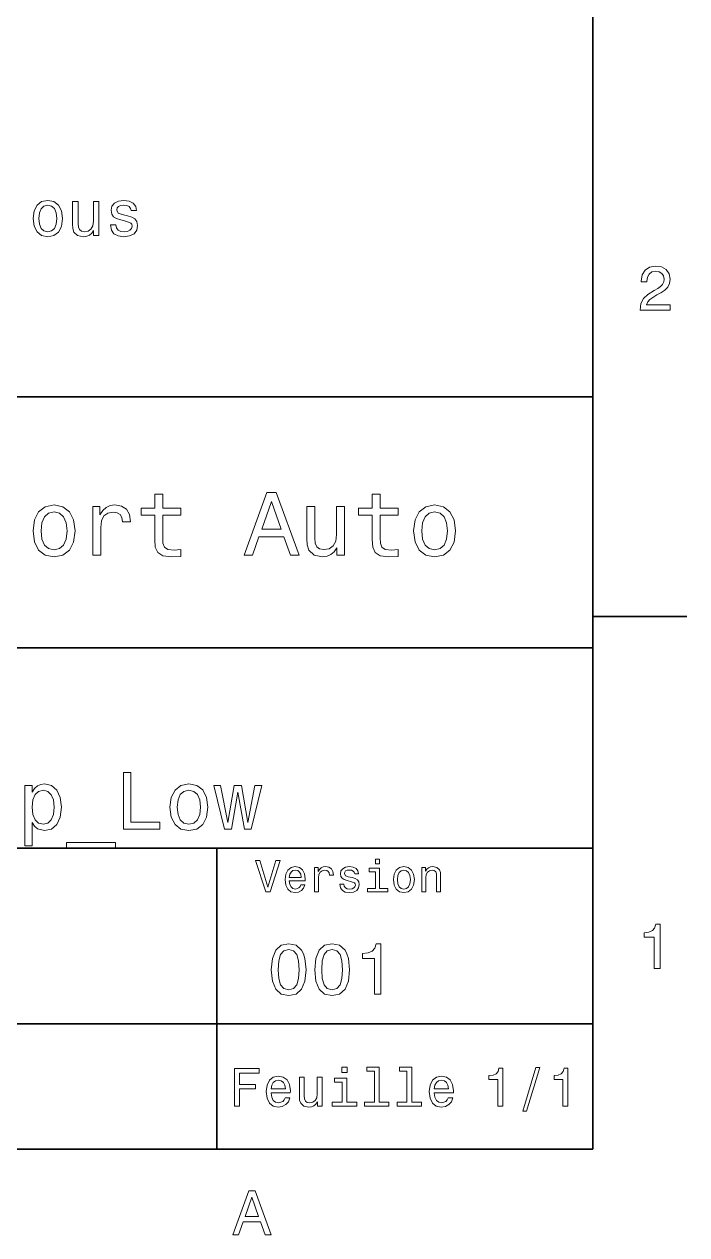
# Model space of a CAD drawing. Extents: x 0 to 297, y 0 to 210.
# Drawn here: x 241.6 to 294.5, y 3.2 to 99.7 of the extents above; entities that cross this region are included whole.
import ezdxf

# ---------------------------------------------------------------- set-up
doc = ezdxf.new("R2010")
doc.units = 0

msp = doc.modelspace()

# ---------------------------------------------------------------- linework, layer by layer
at = {"color": 7, "lineweight": 35}
for p, q in [((287, 10), (287, 200)), ((97, 70), (287, 70)), ((287, 70), (287, 10)), ((162, 50), (287, 50)), ((162, 34), (287, 34)), ((257, 10), (257, 34)), ((162, 20), (287, 20)), ((10, 10), (287, 10)), ((97, 10), (287, 10))]:
    msp.add_line(p, q, dxfattribs=at)
at = {"color": 7, "lineweight": 35, "ltscale": 0.1875}
msp.add_line((287, 52.5), (294.5, 52.5), dxfattribs=at)
at = {"color": 7, "lineweight": 13}
for points in [[(242.341217, 84.227974), (242.421906, 83.612701), (242.6539, 83.158806), (243.022049, 82.876389), (243.516281, 82.780571), (244.005478, 82.876389), (244.373627, 83.153763), (244.605621, 83.607658), (244.69136, 84.227974), (244.605621, 84.843246), (244.373627, 85.302177), (244.005478, 85.579559), (243.516281, 85.68042), (243.022049, 85.579559), (242.6539, 85.297134), (242.421906, 84.843246)], [(242.795105, 84.233017), (242.840485, 84.686905), (242.981705, 85.014717), (243.208649, 85.216446), (243.516281, 85.287048), (243.818878, 85.216446), (244.045822, 85.01976), (244.187042, 84.686905), (244.237457, 84.233017), (244.187042, 83.774086), (244.045822, 83.441231), (243.818878, 83.239502), (243.516281, 83.173943), (243.208649, 83.239502), (242.981705, 83.441231), (242.840485, 83.774086)], [(247.596252, 85.584602), (247.152451, 85.584602), (247.152451, 84.021202), (247.10202, 83.658089), (246.955765, 83.395844), (246.728821, 83.234459), (246.431274, 83.184029), (246.194244, 83.224373), (246.042938, 83.345406), (245.957199, 83.552177), (245.937027, 83.844688), (245.937027, 85.584602), (245.493225, 85.584602), (245.493225, 83.804344), (245.508362, 83.446274), (245.604187, 83.14872), (245.896683, 82.876389), (246.365707, 82.780571), (246.617859, 82.815872), (246.834732, 82.906647), (247.021332, 83.062988), (247.172623, 83.289932), (247.172623, 82.876389), (247.596252, 82.876389)], [(249.870758, 84.454918), (249.442078, 84.555786), (249.124359, 84.671776), (249.018448, 84.908806), (249.048706, 85.075233), (249.154602, 85.196274), (249.32608, 85.271919), (249.573196, 85.302177), (249.810226, 85.271919), (249.996826, 85.181145), (250.117859, 85.044975), (250.168304, 84.863419), (250.60202, 84.863419), (250.60202, 84.873505), (250.526367, 85.201317), (250.319595, 85.458519), (249.996826, 85.619904), (249.573196, 85.68042), (249.144531, 85.619904), (248.831848, 85.453476), (248.635162, 85.20636), (248.574646, 84.893677), (248.620026, 84.591087), (248.76123, 84.379272), (248.993225, 84.227974), (249.331116, 84.122063), (249.825363, 84.00103), (250.12796, 83.874947), (250.208649, 83.774086), (250.238907, 83.622787), (250.193512, 83.436188), (250.072479, 83.294975), (249.875793, 83.204201), (249.613541, 83.173943), (249.336166, 83.204201), (249.13443, 83.310104), (248.998276, 83.481575), (248.942795, 83.718605), (248.51413, 83.718605), (248.584717, 83.315147), (248.791504, 83.022644), (249.119308, 82.84613), (249.573196, 82.780571), (250.047256, 82.84613), (250.395248, 83.022644), (250.607056, 83.305061), (250.682709, 83.673218), (250.627228, 83.990944), (250.470886, 84.207802), (250.213684, 84.349014)], [(290.76947, 76.916786), (293.175079, 76.916786), (293.175079, 77.350502), (291.273773, 77.350502), (291.3797, 77.587532), (291.561249, 77.784218), (292.121033, 78.142288), (292.418579, 78.293587), (292.751434, 78.510445), (292.988464, 78.762604), (293.124634, 79.060158), (293.175079, 79.398056), (293.089355, 79.821686), (292.852325, 80.154541), (292.489197, 80.366356), (292.020172, 80.442001), (291.536041, 80.35627), (291.167877, 80.119232), (290.930847, 79.740997), (290.850159, 79.241714), (290.850159, 79.171112), (291.309082, 79.171112), (291.309082, 79.211456), (291.354462, 79.554398), (291.490631, 79.806557), (291.707489, 79.967941), (291.994965, 80.023415), (292.287476, 79.972984), (292.504333, 79.846901), (292.645538, 79.650215), (292.695984, 79.403099), (292.660675, 79.171112), (292.56485, 78.974426), (292.403473, 78.802956), (292.181549, 78.651657), (291.884003, 78.490273), (291.389771, 78.177589), (291.041779, 77.844742), (290.835022, 77.441284), (290.76947, 76.931915)], [(252.05043, 60.579971), (252.05043, 58.64193), (252.093658, 58.015129), (252.29538, 57.582851), (252.698853, 57.330688), (253.383286, 57.244236), (254.132568, 57.280258), (254.132568, 57.827808), (253.585022, 57.78458), (253.087891, 57.842216), (252.82132, 58.022331), (252.706055, 58.324928), (252.684448, 58.75), (252.684448, 60.579971), (254.132568, 60.579971), (254.132568, 61.120316), (252.684448, 61.120316), (252.684448, 62.251438), (252.05043, 62.251438), (252.05043, 61.120316), (250.955322, 61.120316), (250.955322, 60.579971)], [(259.175781, 57.381123), (259.838623, 57.381123), (260.364563, 58.850864), (262.360229, 58.850864), (262.886169, 57.381123), (263.563416, 57.381123), (261.733429, 62.388329), (260.998566, 62.388329)], [(269.399109, 60.579971), (269.399109, 58.64193), (269.442352, 58.015129), (269.644073, 57.582851), (270.047546, 57.330688), (270.731995, 57.244236), (271.481262, 57.280258), (271.481262, 57.827808), (270.933716, 57.78458), (270.436584, 57.842216), (270.170013, 58.022331), (270.054749, 58.324928), (270.033142, 58.75), (270.033142, 60.579971), (271.481262, 60.579971), (271.481262, 61.120316), (270.033142, 61.120316), (270.033142, 62.251438), (269.399109, 62.251438), (269.399109, 61.120316), (268.304016, 61.120316), (268.304016, 60.579971)], [(242.338623, 59.311958), (242.453888, 58.432995), (242.785309, 57.78458), (243.311249, 57.381123), (244.017303, 57.244236), (244.716141, 57.381123), (245.242081, 57.777374), (245.573486, 58.425793), (245.695969, 59.311958), (245.573486, 60.190922), (245.242081, 60.846542), (244.716141, 61.242794), (244.017303, 61.386887), (243.311249, 61.242794), (242.785309, 60.839336), (242.453888, 60.190922)], [(247.100861, 57.381123), (247.734863, 57.381123), (247.734863, 59.592937), (247.799713, 60.12608), (247.994232, 60.507923), (248.311249, 60.738472), (248.736313, 60.817722), (249.053314, 60.767288), (249.291077, 60.623199), (249.435165, 60.378242), (249.485596, 60.046829), (250.126801, 60.046829), (250.040344, 60.630402), (249.802597, 61.048271), (249.406342, 61.30043), (248.865997, 61.386887), (248.498566, 61.32925), (248.181549, 61.185158), (247.900574, 60.940201), (247.677246, 60.608788), (247.677246, 61.25), (247.100861, 61.25)], [(260.595093, 59.463257), (261.365997, 61.667866), (262.136902, 59.463257)], [(267.194519, 61.25), (266.560516, 61.25), (266.560516, 59.016571), (266.488464, 58.497837), (266.279541, 58.123196), (265.955322, 57.892651), (265.530243, 57.820602), (265.19165, 57.878242), (264.975494, 58.051151), (264.853027, 58.346542), (264.824219, 58.764408), (264.824219, 61.25), (264.190186, 61.25), (264.190186, 58.706772), (264.211792, 58.195244), (264.348694, 57.770172), (264.766571, 57.381123), (265.436584, 57.244236), (265.796814, 57.294666), (266.106628, 57.424351), (266.373199, 57.647694), (266.589325, 57.971901), (266.589325, 57.381123), (267.194519, 57.381123)], [(272.698853, 59.311958), (272.814117, 58.432995), (273.145508, 57.78458), (273.671448, 57.381123), (274.377502, 57.244236), (275.076355, 57.381123), (275.602295, 57.777374), (275.933716, 58.425793), (276.056183, 59.311958), (275.933716, 60.190922), (275.602295, 60.846542), (275.076355, 61.242794), (274.377502, 61.386887), (273.671448, 61.242794), (273.145508, 60.839336), (272.814117, 60.190922)], [(242.98703, 59.319164), (243.05188, 59.967579), (243.253601, 60.435879), (243.57782, 60.72406), (244.017303, 60.824928), (244.449585, 60.72406), (244.773773, 60.443081), (244.97551, 59.967579), (245.047546, 59.319164), (244.97551, 58.663544), (244.773773, 58.188038), (244.449585, 57.899853), (244.017303, 57.806194), (243.57782, 57.899853), (243.253601, 58.188038), (243.05188, 58.663544)], [(273.34726, 59.319164), (273.412109, 59.967579), (273.613831, 60.435879), (273.938019, 60.72406), (274.377502, 60.824928), (274.809784, 60.72406), (275.134003, 60.443081), (275.335724, 59.967579), (275.407776, 59.319164), (275.335724, 58.663544), (275.134003, 58.188038), (274.809784, 57.899853), (274.377502, 57.806194), (273.938019, 57.899853), (273.613831, 58.188038), (273.412109, 58.663544)], [(249.556198, 35.530258), (252.44812, 35.530258), (252.44812, 36.074928), (250.15274, 36.074928), (250.15274, 40.030258), (249.556198, 40.030258)], [(242.261536, 38.474064), (242.261536, 39.012245), (241.690918, 39.012245), (241.690918, 34.181557), (242.261536, 34.181557), (242.261536, 36.061958), (242.46254, 35.757202), (242.689484, 35.556194), (243.260086, 35.407059), (243.804749, 35.530258), (244.232712, 35.899857), (244.511536, 36.483429), (244.61528, 37.274494), (244.511536, 38.059078), (244.232712, 38.642651), (243.804749, 39.005764), (243.260086, 39.135445), (242.948853, 39.096542), (242.682999, 38.973343), (242.456055, 38.76585)], [(253.265137, 37.268009), (253.368881, 36.476944), (253.667145, 35.893372), (254.140488, 35.530258), (254.77594, 35.407059), (255.404907, 35.530258), (255.878235, 35.886887), (256.176514, 36.470459), (256.286743, 37.268009), (256.176514, 38.059078), (255.878235, 38.649136), (255.404907, 39.005764), (254.77594, 39.135445), (254.140488, 39.005764), (253.667145, 38.642651), (253.368881, 38.059078)], [(253.848694, 37.274494), (253.907059, 37.858067), (254.088623, 38.279537), (254.380402, 38.538902), (254.77594, 38.629681), (255.164978, 38.538902), (255.456772, 38.286022), (255.638336, 37.858067), (255.703171, 37.274494), (255.638336, 36.684437), (255.456772, 36.256481), (255.164978, 35.997116), (254.77594, 35.912823), (254.380402, 35.997116), (254.088623, 36.256481), (253.907059, 36.684437)], [(258.160675, 35.530258), (258.679382, 38.48703), (259.19812, 35.530258), (259.742798, 35.530258), (260.598694, 39.012245), (260.047546, 39.012245), (259.470459, 36.055473), (258.958221, 39.012245), (258.394104, 39.012245), (257.881836, 36.055473), (257.304749, 39.012245), (256.760071, 39.012245), (257.615997, 35.530258)], [(243.162827, 35.919308), (242.780258, 36.003601), (242.501434, 36.262966), (242.32637, 36.684437), (242.268005, 37.274494), (242.32637, 37.858067), (242.501434, 38.279537), (242.780258, 38.532421), (243.162827, 38.623199), (243.51297, 38.532421), (243.791794, 38.273052), (243.966858, 37.851585), (244.031708, 37.274494), (243.966858, 36.690922), (243.791794, 36.262966), (243.51297, 36.003601)], [(245.017288, 34.453888), (245.017288, 34), (248.920746, 34), (248.920746, 34.453888)], [(261.71109, 33.03458), (261.08429, 30.905619), (260.439484, 33.03458), (260.09726, 33.03458), (260.904175, 30.530979), (261.264404, 30.530979), (262.053314, 33.03458)], [(269.992798, 33.117435), (269.657776, 33.117435), (269.657776, 32.757202), (269.992798, 32.757202)], [(262.784576, 31.40634), (264.052582, 31.40634), (264.056183, 31.554033), (263.998566, 31.9683), (263.840057, 32.278099), (263.587891, 32.465416), (263.252869, 32.533859), (262.925079, 32.461815), (262.672913, 32.260086), (262.510803, 31.932276), (262.453156, 31.5), (262.507202, 31.056915), (262.669312, 30.732708), (262.917877, 30.530979), (263.242065, 30.462536), (263.523041, 30.509365), (263.753601, 30.631844), (263.922913, 30.826368), (264.020172, 31.085733), (263.706787, 31.085733), (263.641937, 30.941643), (263.548279, 30.833572), (263.281708, 30.747118), (263.076355, 30.786743), (262.921478, 30.912823), (262.820618, 31.118155), (262.784576, 31.395533)], [(262.784576, 31.672911), (262.824219, 31.921469), (262.921478, 32.105186), (263.069153, 32.216858), (263.263702, 32.256485), (263.45462, 32.216858), (263.602295, 32.105186), (263.692352, 31.921469), (263.724792, 31.672911)], [(264.794678, 30.530979), (265.111664, 30.530979), (265.111664, 31.636887), (265.144104, 31.903458), (265.241364, 32.094379), (265.399841, 32.209652), (265.612396, 32.249279), (265.770905, 32.224064), (265.889771, 32.152016), (265.961823, 32.029537), (265.98703, 31.863832), (266.307648, 31.863832), (266.264404, 32.155621), (266.145538, 32.364552), (265.947418, 32.490635), (265.677246, 32.533859), (265.49353, 32.505043), (265.335022, 32.432995), (265.194519, 32.310516), (265.082855, 32.144814), (265.082855, 32.465416), (264.794678, 32.465416)], [(267.791779, 31.658501), (267.485596, 31.730547), (267.258636, 31.8134), (267.182983, 31.982708), (267.20462, 32.101585), (267.280273, 32.188038), (267.40274, 32.242073), (267.579254, 32.263687), (267.748566, 32.242073), (267.881836, 32.177231), (267.968292, 32.079971), (268.004333, 31.950287), (268.314117, 31.950287), (268.314117, 31.957493), (268.260101, 32.191643), (268.112396, 32.375359), (267.881836, 32.490635), (267.579254, 32.533859), (267.273041, 32.490635), (267.049713, 32.371758), (266.90921, 32.195244), (266.865997, 31.971901), (266.898407, 31.755764), (266.999268, 31.604465), (267.164978, 31.496397), (267.406342, 31.420748), (267.759369, 31.334293), (267.975494, 31.244236), (268.033142, 31.17219), (268.054749, 31.064121), (268.022339, 30.930836), (267.935883, 30.829971), (267.79538, 30.765129), (267.608063, 30.743515), (267.409943, 30.765129), (267.265839, 30.840778), (267.168579, 30.963255), (267.128967, 31.132565), (266.822754, 31.132565), (266.873199, 30.844379), (267.020905, 30.635447), (267.255035, 30.509365), (267.579254, 30.462536), (267.917877, 30.509365), (268.166412, 30.635447), (268.317719, 30.837175), (268.371765, 31.100143), (268.332123, 31.327089), (268.220459, 31.481987), (268.036743, 31.582851)], [(269.981995, 30.79755), (269.981995, 32.400574), (269.167877, 32.400574), (269.167877, 32.130402), (269.664978, 32.130402), (269.664978, 30.79755), (269.016571, 30.79755), (269.016571, 30.530979), (270.637604, 30.530979), (270.637604, 30.79755)], [(271.087891, 31.496397), (271.145538, 31.056915), (271.311249, 30.732708), (271.574219, 30.530979), (271.927246, 30.462536), (272.276672, 30.530979), (272.539612, 30.729107), (272.705322, 31.053314), (272.766571, 31.496397), (272.705322, 31.935879), (272.539612, 32.263687), (272.276672, 32.461815), (271.927246, 32.533859), (271.574219, 32.461815), (271.311249, 32.260086), (271.145538, 31.935879)], [(271.412109, 31.5), (271.444519, 31.824207), (271.54538, 32.058357), (271.707489, 32.20245), (271.927246, 32.25288), (272.143372, 32.20245), (272.305481, 32.061958), (272.406342, 31.824207), (272.442352, 31.5), (272.406342, 31.17219), (272.305481, 30.934437), (272.143372, 30.790344), (271.927246, 30.743515), (271.707489, 30.790344), (271.54538, 30.934437), (271.444519, 31.17219)], [(273.350159, 30.530979), (273.667145, 30.530979), (273.667145, 31.647694), (273.699554, 31.903458), (273.804047, 32.090778), (273.966125, 32.206051), (274.182281, 32.249279), (274.355194, 32.213257), (274.463257, 32.115993), (274.517303, 31.95389), (274.535309, 31.737751), (274.535309, 30.530979), (274.852295, 30.530979), (274.852295, 31.802593), (274.837891, 32.058357), (274.773041, 32.270893), (274.560516, 32.465416), (274.229095, 32.533859), (274.04538, 32.508644), (273.890503, 32.440201), (273.757202, 32.324928), (273.65274, 32.170029), (273.65274, 32.465416), (273.350159, 32.465416)], [(291.909241, 24.416786), (292.368164, 24.416786), (292.368164, 27.942001), (292.025208, 27.942001), (291.934448, 27.634365), (291.752899, 27.427593), (291.475525, 27.306557), (291.092224, 27.266211), (291.092224, 26.90814), (291.909241, 26.90814)], [(261.345825, 24.314121), (261.432281, 23.409224), (261.703156, 22.763689), (262.135437, 22.371759), (262.734863, 22.244957), (263.328522, 22.371759), (263.760803, 22.763689), (264.02594, 23.409224), (264.118164, 24.314121), (264.02594, 25.213257), (263.916412, 25.570606), (263.760803, 25.864553), (263.328522, 26.256485), (262.734863, 26.38905), (262.135437, 26.256485), (261.703156, 25.858791), (261.432281, 25.213257)], [(264.815552, 24.314121), (264.902008, 23.409224), (265.172913, 22.763689), (265.605194, 22.371759), (266.20462, 22.244957), (266.798279, 22.371759), (267.23056, 22.763689), (267.495667, 23.409224), (267.587891, 24.314121), (267.495667, 25.213257), (267.386169, 25.570606), (267.23056, 25.864553), (266.798279, 26.256485), (266.20462, 26.38905), (265.605194, 26.256485), (265.172913, 25.858791), (264.902008, 25.213257)], [(269.570618, 22.360231), (270.095093, 22.360231), (270.095093, 26.38905), (269.703156, 26.38905), (269.599426, 26.037464), (269.391937, 25.801153), (269.074921, 25.662825), (268.636902, 25.616714), (268.636902, 25.207493), (269.570618, 25.207493)], [(261.899139, 24.314121), (261.945251, 25.011528), (262.089325, 25.51297), (262.348694, 25.806917), (262.734863, 25.910664), (263.115265, 25.806917), (263.374634, 25.51297), (263.518738, 25.011528), (263.56485, 24.314121), (263.518738, 23.610952), (263.374634, 23.10951), (263.115265, 22.815563), (262.734863, 22.717581), (262.348694, 22.815563), (262.089325, 23.10951), (261.945251, 23.610952)], [(265.368866, 24.314121), (265.414978, 25.011528), (265.559082, 25.51297), (265.818451, 25.806917), (266.20462, 25.910664), (266.585022, 25.806917), (266.844391, 25.51297), (266.988464, 25.011528), (267.034576, 24.314121), (266.988464, 23.610952), (266.844391, 23.10951), (266.585022, 22.815563), (266.20462, 22.717581), (265.818451, 22.815563), (265.559082, 23.10951), (265.414978, 23.610952)], [(258.414978, 13.428675), (258.817017, 13.428675), (258.817017, 14.807637), (260.079254, 14.807637), (260.079254, 15.166427), (258.817017, 15.166427), (258.817017, 16.065563), (260.368866, 16.065563), (260.368866, 16.428675), (258.414978, 16.428675)], [(267.389038, 16.532421), (266.98703, 16.532421), (266.98703, 16.100145), (267.389038, 16.100145)], [(269.572052, 16.212536), (269.572052, 13.748559), (268.789612, 13.748559), (268.789612, 13.428675), (270.73056, 13.428675), (270.73056, 13.748559), (269.952454, 13.748559), (269.952454, 16.532421), (268.975494, 16.532421), (268.975494, 16.212536)], [(272.174347, 16.212536), (272.174347, 13.748559), (271.391937, 13.748559), (271.391937, 13.428675), (273.332855, 13.428675), (273.332855, 13.748559), (272.554749, 13.748559), (272.554749, 16.532421), (271.57782, 16.532421), (271.57782, 16.212536)], [(279.416443, 13.428675), (279.809814, 13.428675), (279.809814, 16.450289), (279.515839, 16.450289), (279.438049, 16.1866), (279.28241, 16.009367), (279.044678, 15.905621), (278.716125, 15.871038), (278.716125, 15.564121), (279.416443, 15.564121)], [(281.42218, 13.026657), (281.720459, 13.026657), (282.766571, 16.510807), (282.463989, 16.510807)], [(284.621033, 13.428675), (285.014404, 13.428675), (285.014404, 16.450289), (284.720459, 16.450289), (284.642639, 16.1866), (284.48703, 16.009367), (284.249268, 15.905621), (283.920746, 15.871038), (283.920746, 15.564121), (284.621033, 15.564121)], [(261.341492, 14.479107), (262.863098, 14.479107), (262.867432, 14.656341), (262.798279, 15.153459), (262.608063, 15.525217), (262.305481, 15.75), (261.903473, 15.832133), (261.510101, 15.745678), (261.207489, 15.503603), (261.01297, 15.110231), (260.943817, 14.591499), (261.008636, 14.059798), (261.203156, 13.67075), (261.501434, 13.428675), (261.890503, 13.346542), (262.227661, 13.402739), (262.504333, 13.549712), (262.707489, 13.783141), (262.824219, 14.09438), (262.44812, 14.09438), (262.370331, 13.92147), (262.257935, 13.791787), (261.938049, 13.688041), (261.69165, 13.735591), (261.505768, 13.886888), (261.384735, 14.133286), (261.341492, 14.466139)], [(261.341492, 14.798992), (261.389038, 15.097262), (261.505768, 15.317724), (261.682983, 15.45173), (261.916412, 15.49928), (262.145538, 15.45173), (262.322754, 15.317724), (262.430847, 15.097262), (262.469727, 14.798992)], [(265.400574, 15.75), (265.020172, 15.75), (265.020172, 14.409943), (264.976959, 14.098703), (264.851593, 13.873919), (264.657074, 13.735591), (264.402008, 13.692364), (264.198853, 13.726946), (264.069153, 13.830692), (263.995667, 14.007925), (263.978394, 14.258646), (263.978394, 15.75), (263.597992, 15.75), (263.597992, 14.224064), (263.610962, 13.917148), (263.693085, 13.662104), (263.943817, 13.428675), (264.345825, 13.346542), (264.561951, 13.376801), (264.747833, 13.454611), (264.907776, 13.588617), (265.037476, 13.783141), (265.037476, 13.428675), (265.400574, 13.428675)], [(267.376068, 13.748559), (267.376068, 15.672191), (266.399139, 15.672191), (266.399139, 15.347983), (266.995667, 15.347983), (266.995667, 13.748559), (266.21759, 13.748559), (266.21759, 13.428675), (268.162811, 13.428675), (268.162811, 13.748559)], [(274.353027, 14.479107), (275.874634, 14.479107), (275.878967, 14.656341), (275.809814, 15.153459), (275.619598, 15.525217), (275.317017, 15.75), (274.914978, 15.832133), (274.521606, 15.745678), (274.219025, 15.503603), (274.024506, 15.110231), (273.955322, 14.591499), (274.020172, 14.059798), (274.214691, 13.67075), (274.51297, 13.428675), (274.902008, 13.346542), (275.239197, 13.402739), (275.515839, 13.549712), (275.719025, 13.783141), (275.835724, 14.09438), (275.459656, 14.09438), (275.381836, 13.92147), (275.26944, 13.791787), (274.949554, 13.688041), (274.703186, 13.735591), (274.517303, 13.886888), (274.39624, 14.133286), (274.353027, 14.466139)], [(274.353027, 14.798992), (274.400574, 15.097262), (274.517303, 15.317724), (274.694519, 15.45173), (274.927948, 15.49928), (275.157074, 15.45173), (275.33429, 15.317724), (275.442352, 15.097262), (275.481262, 14.798992)], [(258.266846, 3.166787), (258.730835, 3.166787), (259.098999, 4.195605), (260.495972, 4.195605), (260.864105, 3.166787), (261.338165, 3.166787), (260.05719, 6.67183), (259.542786, 6.67183)], [(259.260376, 4.624279), (259.799988, 6.167507), (260.33963, 4.624279)]]:
    msp.add_lwpolyline(points, close=True, dxfattribs=at)

doc.saveas('drawing.dxf')
